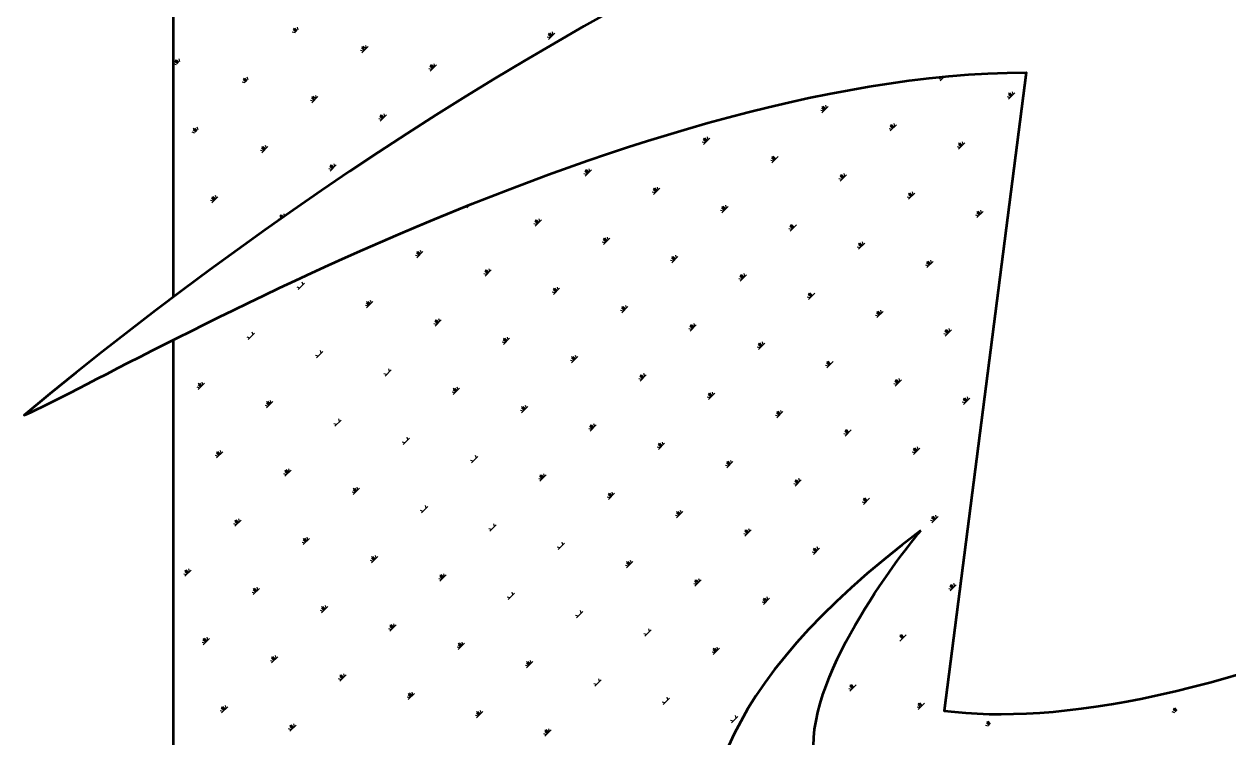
# Model space of a CAD drawing. Extents: x 54907 to 703237, y -798661 to -546661.
# Drawn here: x 482008 to 483617, y -676804 to -675851 of the extents above; entities that cross this region are included whole.
import ezdxf

# ---------------------------------------------------------------- set-up
doc = ezdxf.new("R2010")
doc.units = 0
doc.header["$LTSCALE"] = 1000
doc.header["$MEASUREMENT"] = 0
doc.layers.add('PUB_TITLE', color=4, linetype='Continuous')

msp = doc.modelspace()

# ---------------------------------------------------------------- linework, layer by layer
at = {"layer": 'PUB_TITLE', "color": 4}
for p, q in [((482369.5, -675862.6), (482365.8, -675861.6)), ((482370.5, -675861.6), (482367.2, -675858.2)), ((482371.5, -675860.5), (482367.4, -675856.3)), ((482372.6, -675859.5), (482369.3, -675856.1)), ((482373.6, -675858.4), (482372.7, -675854.8)), ((482712.2, -675867.1), (482708, -675862.9)), ((482708, -675871.2), (482716.4, -675862.9)), ((482713.3, -675866), (482709.9, -675862.7)), ((482714.3, -675865), (482713.3, -675861.3)), ((482464.9, -675882.9), (482463.9, -675879.2)), ((482710.1, -675869.2), (482706.5, -675868.2)), ((482711.2, -675868.1), (482707.8, -675864.8)), ((482460.7, -675887.1), (482457.1, -675886.1)), ((482461.8, -675886), (482458.4, -675882.7)), ((482462.8, -675885), (482458.7, -675880.8)), ((482458.7, -675889.2), (482467, -675880.8)), ((482463.9, -675883.9), (482460.5, -675880.6)), ((482211.4, -675905), (482207.7, -675904)), ((482212.4, -675903.9), (482209.1, -675900.6)), ((482213.4, -675902.9), (482209.3, -675898.7)), ((482214.5, -675901.8), (482211.1, -675898.5)), ((482215.5, -675900.8), (482214.6, -675897.1)), ((482552, -675911.5), (482548.4, -675910.5)), ((482553.1, -675910.5), (482549.7, -675907.1)), ((482554.1, -675909.4), (482549.9, -675905.3)), ((482549.9, -675913.6), (482558.3, -675905.3)), ((482555.2, -675908.4), (482551.8, -675905.1)), ((482556.2, -675907.3), (482555.2, -675903.7)), ((482303.7, -675928.4), (482300.3, -675925)), ((482304.7, -675927.3), (482300.6, -675923.2)), ((482305.8, -675926.3), (482302.4, -675923)), ((482306.8, -675925.3), (482305.8, -675921.6)), ((483233.3, -675924.6), (483229.7, -675923.7)), ((483231.3, -675926.7), (483237, -675921)), ((483234.4, -675923.6), (483232.2, -675921.4)), ((483235.4, -675922.5), (483234.1, -675921.2)), ((483236.5, -675921.5), (483236, -675921)), ((482302.6, -675929.4), (482299, -675928.5)), ((483326.7, -675947), (483322.5, -675942.8)), ((483322.5, -675951.2), (483330.9, -675942.8)), ((483327.8, -675946), (483324.4, -675942.6)), ((483328.8, -675944.9), (483327.8, -675941.3)), ((482393.9, -675953.9), (482390.3, -675952.9)), ((482395, -675952.8), (482391.6, -675949.5)), ((482396, -675951.8), (482391.8, -675947.6)), ((482391.8, -675956), (482400.2, -675947.6)), ((482397.1, -675950.8), (482393.7, -675947.4)), ((482398.1, -675949.7), (482397.1, -675946.1)), ((483079.4, -675962.8), (483078.4, -675959.2)), ((483324.6, -675949.1), (483321, -675948.1)), ((483325.7, -675948), (483322.3, -675944.7)), ((482486.2, -675977.3), (482482.9, -675974)), ((482487.3, -675976.3), (482483.1, -675972.1)), ((482483.1, -675980.4), (482491.5, -675972.1)), ((482488.3, -675975.2), (482485, -675971.9)), ((482489.4, -675974.2), (482488.4, -675970.5)), ((483075.2, -675967), (483071.6, -675966)), ((483076.3, -675966), (483072.9, -675962.6)), ((483077.3, -675964.9), (483073.2, -675960.7)), ((483073.2, -675969.1), (483081.5, -675960.7)), ((483078.4, -675963.9), (483075, -675960.5)), ((482236.9, -675995.2), (482233.5, -675991.9)), ((482237.9, -675994.2), (482233.7, -675990)), ((482238.9, -675993.1), (482235.6, -675989.8)), ((482240, -675992.1), (482239, -675988.4)), ((482485.2, -675978.3), (482481.5, -675977.4)), ((483166.5, -675991.5), (483162.9, -675990.5)), ((483167.6, -675990.4), (483164.2, -675987.1)), ((483168.6, -675989.4), (483164.4, -675985.2)), ((483164.4, -675993.5), (483172.8, -675985.2)), ((483169.7, -675988.3), (483166.3, -675985)), ((483170.7, -675987.3), (483169.7, -675983.6)), ((482235.8, -675996.3), (482232.2, -675995.3)), ((482917.1, -676009.4), (482913.5, -676008.4)), ((482918.2, -676008.3), (482914.8, -676005)), ((482919.2, -676007.3), (482915.1, -676003.1)), ((482915.1, -676011.4), (482923.4, -676003.1)), ((482920.3, -676006.2), (482916.9, -676002.9)), ((482921.3, -676005.2), (482920.3, -676001.5)), ((483262, -676011.7), (483261, -676008.1)), ((482327.1, -676020.7), (482323.4, -676019.7)), ((482328.1, -676019.7), (482324.8, -676016.3)), ((482329.2, -676018.6), (482325, -676014.4)), ((482325, -676022.8), (482333.4, -676014.4)), ((482330.2, -676017.6), (482326.9, -676014.2)), ((482331.3, -676016.5), (482330.3, -676012.9)), ((483257.8, -676015.9), (483254.2, -676014.9)), ((483258.8, -676014.9), (483255.5, -676011.5)), ((483259.9, -676013.8), (483255.7, -676009.6)), ((483255.7, -676018), (483264.1, -676009.6)), ((483260.9, -676012.8), (483257.6, -676009.4)), ((482420.5, -676043.1), (482416.3, -676038.9)), ((482416.3, -676047.3), (482424.6, -676038.9)), ((482421.5, -676042), (482418.2, -676038.7)), ((482422.6, -676041), (482421.6, -676037.3)), ((483008.4, -676033.8), (483004.8, -676032.8)), ((483009.5, -676032.8), (483006.1, -676029.4)), ((483010.5, -676031.7), (483006.3, -676027.6)), ((483006.3, -676035.9), (483014.7, -676027.6)), ((483011.6, -676030.7), (483008.2, -676027.3)), ((482418.4, -676045.2), (482414.7, -676044.2)), ((482419.4, -676044.1), (482416.1, -676040.8)), ((482759, -676051.7), (482755.4, -676050.7)), ((482760.1, -676050.7), (482756.7, -676047.3)), ((482761.1, -676049.6), (482757, -676045.5)), ((482757, -676053.8), (482765.3, -676045.5)), ((482762.2, -676048.6), (482758.8, -676045.2)), ((482763.2, -676047.5), (482762.2, -676043.9)), ((483100.7, -676057.2), (483097.4, -676053.9)), ((483101.8, -676056.2), (483097.6, -676052)), ((483097.6, -676060.4), (483106, -676052)), ((483102.8, -676055.1), (483099.5, -676051.8)), ((483103.9, -676054.1), (483102.9, -676050.4)), ((482851.4, -676075.1), (482848, -676071.8)), ((482852.4, -676074.1), (482848.2, -676069.9)), ((482848.2, -676078.3), (482856.6, -676069.9)), ((482853.5, -676073), (482850.1, -676069.7)), ((482854.5, -676072), (482853.5, -676068.4)), ((483099.7, -676058.3), (483096, -676057.3)), ((482260.3, -676087.5), (482256.6, -676086.6)), ((482261.3, -676086.5), (482258, -676083.1)), ((482262.4, -676085.4), (482258.2, -676081.3)), ((482258.2, -676089.6), (482266.5, -676081.3)), ((482263.4, -676084.4), (482260.1, -676081.1)), ((482264.5, -676083.4), (482263.5, -676079.7)), ((482850.3, -676076.2), (482846.7, -676075.2)), ((483191, -676082.7), (483187.3, -676081.8)), ((483192, -676081.7), (483188.7, -676078.3)), ((483193.1, -676080.6), (483188.9, -676076.5)), ((483188.9, -676084.8), (483197.2, -676076.5)), ((483194.1, -676079.6), (483190.8, -676076.3)), ((483195.2, -676078.6), (483194.2, -676074.9)), ((482355.6, -676107.2), (482354.8, -676104.2)), ((482598.8, -676096.2), (482603, -676092)), ((482600.9, -676094.1), (482599.1, -676093.6)), ((482602, -676093), (482601.6, -676092.6)), ((482941.6, -676100.6), (482937.9, -676099.7)), ((482942.6, -676099.6), (482939.3, -676096.3)), ((482943.7, -676098.5), (482939.5, -676094.4)), ((482939.5, -676102.7), (482947.9, -676094.4)), ((482944.7, -676097.5), (482941.4, -676094.2)), ((482945.8, -676096.5), (482944.8, -676092.8)), ((483283.3, -676106.1), (483280, -676102.8)), ((483284.3, -676105.1), (483280.2, -676100.9)), ((483280.2, -676109.3), (483288.5, -676100.9)), ((483285.4, -676104.1), (483282.1, -676100.7)), ((483286.4, -676103), (483285.5, -676099.4)), ((482349.5, -676111.4), (482347.9, -676111)), ((482351.6, -676110), (482349.3, -676107.6)), ((482352.9, -676109.1), (482349.5, -676105.7)), ((482354.1, -676108.2), (482351.3, -676105.5)), ((482692.2, -676118.5), (482688.6, -676117.6)), ((482693.3, -676117.5), (482689.9, -676114.2)), ((482694.3, -676116.5), (482690.1, -676112.3)), ((482690.1, -676120.6), (482698.5, -676112.3)), ((482695.3, -676115.4), (482692, -676112.1)), ((482696.4, -676114.4), (482695.4, -676110.7)), ((483033.9, -676124.1), (483030.6, -676120.7)), ((483035, -676123), (483030.8, -676118.8)), ((483030.8, -676127.2), (483039.1, -676118.8)), ((483036, -676122), (483032.7, -676118.6)), ((483282.3, -676107.2), (483278.6, -676106.2)), ((482785.6, -676140.9), (482781.4, -676136.7)), ((482781.4, -676145.1), (482789.8, -676136.7)), ((482786.6, -676139.9), (482783.3, -676136.5)), ((482787.7, -676138.8), (482786.7, -676135.2)), ((483032.9, -676125.1), (483029.2, -676124.1)), ((482538.3, -676156.7), (482537.3, -676153.1)), ((482783.5, -676143), (482779.8, -676142)), ((482784.5, -676142), (482781.2, -676138.6)), ((483124.2, -676149.6), (483120.5, -676148.6)), ((483125.2, -676148.5), (483121.9, -676145.2)), ((483126.2, -676147.5), (483122.1, -676143.3)), ((483122.1, -676151.6), (483130.4, -676143.3)), ((483127.3, -676146.4), (483123.9, -676143.1)), ((483128.3, -676145.4), (483127.4, -676141.7)), ((482534.1, -676160.9), (482530.5, -676159.9)), ((482535.2, -676159.9), (482531.8, -676156.5)), ((482536.2, -676158.8), (482532, -676154.6)), ((482532, -676163), (482540.4, -676154.6)), ((482537.2, -676157.8), (482533.9, -676154.4)), ((482874.8, -676167.5), (482871.1, -676166.5)), ((482875.8, -676166.4), (482872.5, -676163.1)), ((482876.9, -676165.4), (482872.7, -676161.2)), ((482872.7, -676169.5), (482881, -676161.2)), ((482877.9, -676164.3), (482874.6, -676161)), ((482879, -676163.3), (482878, -676159.6)), ((483217.5, -676171.9), (483213.4, -676167.7)), ((483213.4, -676176.1), (483221.7, -676167.7)), ((483218.6, -676170.9), (483215.2, -676167.5)), ((483219.6, -676169.8), (483218.6, -676166.2)), ((482625.4, -676185.4), (482621.7, -676184.4)), ((482626.4, -676184.3), (482623.1, -676181)), ((482627.5, -676183.3), (482623.3, -676179.1)), ((482623.3, -676187.5), (482631.7, -676179.1)), ((482628.5, -676182.2), (482625.2, -676178.9)), ((482629.6, -676181.2), (482628.6, -676177.5)), ((482969.2, -676188.8), (482965.8, -676185.4)), ((482970.2, -676187.7), (482969.3, -676184.1)), ((483215.4, -676174), (483211.8, -676173)), ((483216.5, -676173), (483213.1, -676169.6)), ((482373.9, -676205.4), (482382.3, -676197)), ((482380.2, -676199.1), (482379.2, -676195.4)), ((482966.1, -676191.9), (482962.4, -676190.9)), ((482967.1, -676190.9), (482963.8, -676187.5)), ((482968.1, -676189.8), (482964, -676185.7)), ((482964, -676194), (482972.3, -676185.7)), ((482376, -676203.3), (482372.4, -676202.3)), ((482716.7, -676209.8), (482713, -676208.8)), ((482717.7, -676208.8), (482714.4, -676205.4)), ((482718.8, -676207.7), (482714.6, -676203.6)), ((482714.6, -676211.9), (482722.9, -676203.6)), ((482719.8, -676206.7), (482716.5, -676203.3)), ((482720.9, -676205.6), (482719.9, -676202)), ((483057.3, -676216.4), (483053.7, -676215.4)), ((483058.4, -676215.3), (483055, -676212)), ((483059.4, -676214.3), (483055.2, -676210.1)), ((483055.2, -676218.5), (483063.6, -676210.1)), ((483060.5, -676213.2), (483057.1, -676209.9)), ((482467.3, -676227.7), (482463.6, -676226.7)), ((482468.3, -676226.7), (482465, -676223.3)), ((482469.4, -676225.6), (482465.2, -676221.5)), ((482465.2, -676229.8), (482473.6, -676221.5)), ((482470.4, -676224.6), (482467.1, -676221.3)), ((482471.5, -676223.6), (482470.5, -676219.9)), ((482808, -676234.3), (482804.3, -676233.3)), ((482809, -676233.2), (482805.7, -676229.9)), ((482810, -676232.2), (482805.9, -676228)), ((482805.9, -676236.4), (482814.2, -676228)), ((482811.1, -676231.1), (482807.7, -676227.8)), ((482812.1, -676230.1), (482811.2, -676226.5)), ((483152.8, -676236.7), (483151.8, -676233)), ((482559.6, -676251.1), (482556.3, -676247.8)), ((482560.7, -676250.1), (482556.5, -676245.9)), ((482556.5, -676254.3), (482564.8, -676245.9)), ((482561.7, -676249.1), (482558.4, -676245.7)), ((482562.8, -676248), (482561.8, -676244.4)), ((483148.6, -676240.8), (483145, -676239.9)), ((483149.7, -676239.8), (483146.3, -676236.4)), ((483150.7, -676238.7), (483146.5, -676234.6)), ((483146.5, -676242.9), (483154.9, -676234.6)), ((483151.7, -676237.7), (483148.4, -676234.4)), ((482307.1, -676272.2), (482315.5, -676263.8)), ((482313.4, -676265.9), (482312.4, -676262.3)), ((482558.6, -676252.2), (482554.9, -676251.2)), ((482899.2, -676258.7), (482895.6, -676257.8)), ((482900.3, -676257.7), (482896.9, -676254.4)), ((482901.3, -676256.7), (482897.1, -676252.5)), ((482897.1, -676260.8), (482905.5, -676252.5)), ((482902.4, -676255.6), (482899, -676252.3)), ((482903.4, -676254.6), (482902.4, -676250.9)), ((483239.9, -676265.3), (483236.2, -676264.3)), ((483240.9, -676264.2), (483237.6, -676260.9)), ((483242, -676263.2), (483237.8, -676259)), ((483237.8, -676267.4), (483246.2, -676259)), ((483243, -676262.2), (483239.7, -676258.8)), ((483244.1, -676261.1), (483243.1, -676257.5)), ((482309.2, -676270.1), (482305.5, -676269.1)), ((482649.9, -676276.6), (482646.2, -676275.7)), ((482650.9, -676275.6), (482647.6, -676272.3)), ((482651.9, -676274.6), (482647.8, -676270.4)), ((482647.8, -676278.7), (482656.1, -676270.4)), ((482653, -676273.5), (482649.6, -676270.2)), ((482654, -676272.5), (482653.1, -676268.8)), ((482991.6, -676282.2), (482988.2, -676278.8)), ((482992.6, -676281.1), (482988.4, -676276.9)), ((482988.4, -676285.3), (482996.8, -676276.9)), ((482993.6, -676280.1), (482990.3, -676276.7)), ((482994.7, -676279), (482993.7, -676275.4)), ((482400.5, -676294.5), (482396.8, -676293.6)), ((482398.4, -676296.6), (482406.7, -676288.3)), ((482404.6, -676290.4), (482403.7, -676286.7)), ((482742.2, -676300.1), (482738.8, -676296.7)), ((482743.2, -676299), (482739, -676294.8)), ((482739, -676303.2), (482747.4, -676294.8)), ((482744.3, -676298), (482740.9, -676294.6)), ((482745.3, -676296.9), (482744.3, -676293.3)), ((482990.5, -676283.2), (482986.9, -676282.2)), ((482489.7, -676321.1), (482498, -676312.7)), ((482495.9, -676314.8), (482495, -676311.2)), ((482741.1, -676301.1), (482737.5, -676300.1)), ((483081.8, -676307.7), (483078.1, -676306.7)), ((483082.8, -676306.6), (483079.5, -676303.3)), ((483083.9, -676305.6), (483079.7, -676301.4)), ((483079.7, -676309.7), (483088.1, -676301.4)), ((483084.9, -676304.5), (483081.6, -676301.2)), ((482246.5, -676332.7), (482245.6, -676329.1)), ((482491.8, -676319), (482488.1, -676318)), ((482832.4, -676325.6), (482828.8, -676324.6)), ((482833.5, -676324.5), (482830.1, -676321.2)), ((482834.5, -676323.5), (482830.3, -676319.3)), ((482830.3, -676327.6), (482838.7, -676319.3)), ((482835.5, -676322.4), (482832.2, -676319.1)), ((482836.6, -676321.4), (482835.6, -676317.7)), ((483174.1, -676331.1), (483170.8, -676327.7)), ((483175.2, -676330), (483171, -676325.9)), ((483171, -676334.2), (483179.3, -676325.9)), ((483176.2, -676329), (483172.9, -676325.6)), ((483177.3, -676327.9), (483176.3, -676324.3)), ((482242.4, -676336.9), (482238.7, -676335.9)), ((482243.4, -676335.9), (482240.1, -676332.5)), ((482244.5, -676334.8), (482240.3, -676330.6)), ((482240.3, -676339), (482248.6, -676330.6)), ((482245.5, -676333.8), (482242.2, -676330.4)), ((482583, -676343.5), (482579.4, -676342.5)), ((482584.1, -676342.4), (482580.7, -676339.1)), ((482585.1, -676341.4), (482580.9, -676337.2)), ((482580.9, -676345.6), (482589.3, -676337.2)), ((482586.2, -676340.3), (482582.8, -676337)), ((482587.2, -676339.3), (482586.2, -676335.6)), ((482924.7, -676349), (482921.4, -676345.6)), ((482925.8, -676347.9), (482921.6, -676343.8)), ((482921.6, -676352.1), (482930, -676343.8)), ((482926.8, -676346.9), (482923.5, -676343.5)), ((482927.9, -676345.8), (482926.9, -676342.2)), ((483173.1, -676332.1), (483169.4, -676331.1)), ((482333.7, -676361.4), (482330, -676360.4)), ((482334.7, -676360.3), (482331.4, -676357)), ((482335.7, -676359.3), (482331.6, -676355.1)), ((482331.6, -676363.5), (482339.9, -676355.1)), ((482336.8, -676358.2), (482333.4, -676354.9)), ((482337.8, -676357.2), (482336.8, -676353.5)), ((482676.4, -676365.8), (482672.2, -676361.7)), ((482672.2, -676370), (482680.6, -676361.7)), ((482677.4, -676364.8), (482674.1, -676361.5)), ((482678.5, -676363.7), (482677.5, -676360.1)), ((482923.7, -676350), (482920, -676349)), ((483264.4, -676356.6), (483260.7, -676355.6)), ((483265.4, -676355.5), (483262.1, -676352.2)), ((483266.4, -676354.5), (483262.3, -676350.3)), ((483262.3, -676358.7), (483270.6, -676350.3)), ((483267.5, -676353.4), (483264.1, -676350.1)), ((483268.5, -676352.4), (483267.6, -676348.7)), ((482429.1, -676381.7), (482428.1, -676378)), ((482674.3, -676367.9), (482670.7, -676366.9)), ((482675.4, -676366.9), (482672, -676363.5)), ((483015, -676374.5), (483011.3, -676373.5)), ((483016, -676373.4), (483012.7, -676370.1)), ((483017.1, -676372.4), (483012.9, -676368.2)), ((483012.9, -676376.6), (483021.2, -676368.2)), ((483018.1, -676371.3), (483014.8, -676368)), ((483019.2, -676370.3), (483018.2, -676366.7)), ((482424.9, -676385.8), (482421.3, -676384.9)), ((482422.8, -676387.9), (482431.2, -676379.6)), ((482765.6, -676392.4), (482761.9, -676391.4)), ((482766.6, -676391.3), (482763.3, -676388)), ((482767.7, -676390.3), (482763.5, -676386.1)), ((482763.5, -676394.5), (482771.9, -676386.1)), ((482768.7, -676389.3), (482765.4, -676385.9)), ((482769.8, -676388.2), (482768.8, -676384.6)), ((483107.3, -676397.9), (483104, -676394.6)), ((483108.3, -676396.8), (483104.2, -676392.7)), ((483104.2, -676401), (483112.5, -676392.7)), ((483109.4, -676395.8), (483106, -676392.5)), ((482516.2, -676410.3), (482512.6, -676409.3)), ((482514.1, -676412.4), (482522.5, -676404)), ((482520.4, -676406.1), (482519.4, -676402.5)), ((482859, -676414.8), (482854.8, -676410.6)), ((482854.8, -676418.9), (482863.1, -676410.6)), ((482860, -676413.7), (482856.7, -676410.4)), ((482861, -676412.7), (482860.1, -676409)), ((483106.3, -676398.9), (483102.6, -676398)), ((482267.9, -676427.1), (482264.5, -676423.8)), ((482268.9, -676426.1), (482264.7, -676421.9)), ((482264.7, -676430.3), (482273.1, -676421.9)), ((482270, -676425.1), (482266.6, -676421.7)), ((482271, -676424), (482270, -676420.4)), ((482856.9, -676416.8), (482853.2, -676415.9)), ((482857.9, -676415.8), (482854.6, -676412.5)), ((483197.5, -676423.4), (483193.9, -676422.4)), ((483198.6, -676422.4), (483195.2, -676419)), ((483199.6, -676421.3), (483195.4, -676417.1)), ((483195.4, -676425.5), (483203.8, -676417.1)), ((483200.7, -676420.3), (483197.3, -676416.9)), ((483201.7, -676419.2), (483200.7, -676415.6)), ((482266.8, -676428.2), (482263.2, -676427.2)), ((482607.5, -676434.7), (482603.8, -676433.8)), ((482605.4, -676436.8), (482613.8, -676428.5)), ((482611.7, -676430.6), (482610.7, -676426.9)), ((482948.2, -676441.3), (482944.5, -676440.3)), ((482949.2, -676440.3), (482945.9, -676436.9)), ((482950.2, -676439.2), (482946.1, -676435)), ((482946.1, -676443.4), (482954.4, -676435)), ((482951.3, -676438.2), (482947.9, -676434.8)), ((482952.3, -676437.1), (482951.4, -676433.5)), ((482358.1, -676452.7), (482354.5, -676451.7)), ((482359.2, -676451.6), (482355.8, -676448.3)), ((482360.2, -676450.6), (482356, -676446.4)), ((482356, -676454.7), (482364.4, -676446.4)), ((482361.2, -676449.5), (482357.9, -676446.2)), ((482362.3, -676448.5), (482361.3, -676444.8)), ((482698.8, -676459.2), (482695.1, -676458.2)), ((482699.8, -676458.2), (482696.5, -676454.8)), ((482700.9, -676457.1), (482696.7, -676452.9)), ((482696.7, -676461.3), (482705, -676452.9)), ((482701.9, -676456.1), (482698.6, -676452.7)), ((482702.9, -676455), (482702, -676451.4)), ((483043.6, -676461.6), (483042.6, -676457.9)), ((482450.4, -676476.1), (482447.1, -676472.7)), ((482451.5, -676475), (482447.3, -676470.8)), ((482447.3, -676479.2), (482455.7, -676470.8)), ((482452.5, -676474), (482449.2, -676470.6)), ((482453.6, -676472.9), (482452.6, -676469.3)), ((483039.4, -676465.8), (483035.8, -676464.8)), ((483040.5, -676464.7), (483037.1, -676461.4)), ((483041.5, -676463.7), (483037.3, -676459.5)), ((483037.3, -676467.8), (483045.7, -676459.5)), ((483042.6, -676462.6), (483039.2, -676459.3)), ((482449.4, -676477.1), (482445.7, -676476.1)), ((482790.1, -676483.7), (482786.4, -676482.7)), ((482791.1, -676482.6), (482787.8, -676479.3)), ((482792.1, -676481.6), (482788, -676477.4)), ((482788, -676485.8), (482796.3, -676477.4)), ((482793.2, -676480.5), (482789.8, -676477.2)), ((482794.2, -676479.5), (482793.2, -676475.8)), ((483130.7, -676490.2), (483127.1, -676489.2)), ((483131.8, -676489.2), (483128.4, -676485.8)), ((483132.8, -676488.1), (483128.6, -676484)), ((483128.6, -676492.3), (483137, -676484)), ((483133.8, -676487.1), (483130.5, -676483.7)), ((482540.7, -676501.6), (482537, -676500.6)), ((482538.6, -676503.7), (482546.9, -676495.3)), ((482544.8, -676497.4), (482543.9, -676493.7)), ((482881.3, -676508.1), (482877.7, -676507.1)), ((482882.4, -676507.1), (482879, -676503.7)), ((482883.4, -676506), (482879.2, -676501.9)), ((482879.2, -676510.2), (482887.6, -676501.9)), ((482884.5, -676505), (482881.1, -676501.6)), ((482885.5, -676503.9), (482884.5, -676500.3)), ((483226.2, -676510.5), (483225.2, -676506.8)), ((482291.3, -676519.5), (482287.6, -676518.5)), ((482292.3, -676518.4), (482289, -676515.1)), ((482293.4, -676517.4), (482289.2, -676513.2)), ((482289.2, -676521.6), (482297.6, -676513.2)), ((482294.4, -676516.3), (482291.1, -676513)), ((482295.5, -676515.3), (482294.5, -676511.6)), ((482629.9, -676528.1), (482638.2, -676519.8)), ((482636.1, -676521.8), (482635.1, -676518.2)), ((483222, -676514.7), (483218.3, -676513.7)), ((483223, -676513.6), (483219.7, -676510.3)), ((483224.1, -676512.6), (483219.9, -676508.4)), ((483219.9, -676516.8), (483228.3, -676508.4)), ((483225.1, -676511.5), (483221.8, -676508.2)), ((482383.6, -676542.9), (482380.3, -676539.5)), ((482384.7, -676541.8), (482380.5, -676537.7)), ((482380.5, -676546), (482388.8, -676537.7)), ((482385.7, -676540.8), (482382.4, -676537.5)), ((482386.7, -676539.8), (482385.8, -676536.1)), ((482631.9, -676526), (482628.3, -676525)), ((482972.6, -676532.6), (482969, -676531.6)), ((482973.7, -676531.5), (482970.3, -676528.2)), ((482974.7, -676530.5), (482970.5, -676526.3)), ((482970.5, -676534.7), (482978.9, -676526.3)), ((482975.7, -676529.4), (482972.4, -676526.1)), ((482976.8, -676528.4), (482975.8, -676524.8)), ((482382.6, -676543.9), (482378.9, -676543)), ((482723.2, -676550.5), (482719.6, -676549.5)), ((482721.1, -676552.6), (482729.5, -676544.2)), ((482727.4, -676546.3), (482726.4, -676542.7)), ((483064.9, -676556), (483061.6, -676552.7)), ((483066, -676554.9), (483061.8, -676550.8)), ((483061.8, -676559.1), (483070.2, -676550.8)), ((483067, -676553.9), (483063.7, -676550.6)), ((483068.1, -676552.9), (483067.1, -676549.2)), ((482473.8, -676568.4), (482470.2, -676567.4)), ((482474.9, -676567.3), (482471.6, -676564)), ((482475.9, -676566.3), (482471.8, -676562.1)), ((482471.8, -676570.5), (482480.1, -676562.1)), ((482477, -676565.3), (482473.6, -676561.9)), ((482478, -676564.2), (482477, -676560.6)), ((482815.6, -676573.9), (482812.2, -676570.6)), ((482816.6, -676572.9), (482812.4, -676568.7)), ((482812.4, -676577), (482820.8, -676568.7)), ((482817.6, -676571.8), (482814.3, -676568.5)), ((482818.7, -676570.8), (482817.7, -676567.1)), ((483063.9, -676557), (483060.2, -676556.1)), ((482224.5, -676586.3), (482220.8, -676585.3)), ((482225.5, -676585.2), (482222.2, -676581.9)), ((482226.6, -676584.2), (482222.4, -676580)), ((482222.4, -676588.4), (482230.7, -676580)), ((482227.6, -676583.2), (482224.3, -676579.8)), ((482228.6, -676582.1), (482227.7, -676578.5)), ((482567.2, -676590.8), (482563, -676586.6)), ((482563, -676594.9), (482571.4, -676586.6)), ((482568.3, -676589.7), (482564.9, -676586.4)), ((482569.3, -676588.7), (482568.3, -676585)), ((482814.5, -676574.9), (482810.9, -676574)), ((482319.9, -676606.6), (482318.9, -676602.9)), ((482565.1, -676592.8), (482561.5, -676591.9)), ((482566.2, -676591.8), (482562.8, -676588.5)), ((482905.8, -676599.4), (482902.1, -676598.4)), ((482906.8, -676598.4), (482903.5, -676595)), ((482907.9, -676597.3), (482903.7, -676593.1)), ((482903.7, -676601.5), (482912.1, -676593.1)), ((482908.9, -676596.3), (482905.6, -676592.9)), ((482910, -676595.2), (482909, -676591.6)), ((483247.5, -676604.9), (483244.2, -676601.6)), ((483248.5, -676603.9), (483244.4, -676599.7)), ((483244.4, -676608), (483252.7, -676599.7)), ((483249.6, -676602.8), (483246.2, -676599.5)), ((483250.6, -676601.8), (483249.6, -676598.1)), ((482315.7, -676610.8), (482312.1, -676609.8)), ((482316.8, -676609.7), (482313.4, -676606.4)), ((482317.8, -676608.7), (482313.7, -676604.5)), ((482313.7, -676612.8), (482322, -676604.5)), ((482318.9, -676607.6), (482315.5, -676604.3)), ((482656.4, -676617.3), (482652.8, -676616.3)), ((482654.3, -676619.4), (482662.7, -676611)), ((482660.6, -676613.1), (482659.6, -676609.5)), ((482998.1, -676622.8), (482994.8, -676619.5)), ((482999.2, -676621.8), (482995, -676617.6)), ((482995, -676625.9), (483003.3, -676617.6)), ((483000.2, -676620.7), (482996.9, -676617.4)), ((483001.2, -676619.7), (483000.3, -676616)), ((483246.5, -676606), (483242.8, -676605)), ((482407, -676635.2), (482403.4, -676634.2)), ((482408.1, -676634.2), (482404.7, -676630.8)), ((482409.1, -676633.1), (482404.9, -676628.9)), ((482404.9, -676637.3), (482413.3, -676628.9)), ((482410.2, -676632.1), (482406.8, -676628.7)), ((482411.2, -676631), (482410.2, -676627.4)), ((482745.6, -676643.9), (482754, -676635.5)), ((482751.9, -676637.6), (482750.9, -676633.9)), ((482997.1, -676623.9), (482993.4, -676622.9)), ((482502.5, -676655.5), (482501.5, -676651.8)), ((482747.7, -676641.8), (482744, -676640.8)), ((482498.3, -676659.7), (482494.7, -676658.7)), ((482499.3, -676658.6), (482496, -676655.3)), ((482500.4, -676657.6), (482496.2, -676653.4)), ((482496.2, -676661.8), (482504.6, -676653.4)), ((482501.4, -676656.5), (482498.1, -676653.2)), ((482839, -676666.2), (482835.3, -676665.2)), ((482836.9, -676668.3), (482845.2, -676660)), ((482843.1, -676662), (482842.2, -676658.4)), ((483181.7, -676670.7), (483177.5, -676666.5)), ((483177.5, -676674.9), (483185.9, -676666.5)), ((483182.8, -676669.6), (483179.4, -676666.3)), ((482248.9, -676677.6), (482245.3, -676676.6)), ((482250, -676676.5), (482246.6, -676673.2)), ((482251, -676675.5), (482246.8, -676671.3)), ((482246.8, -676679.7), (482255.2, -676671.3)), ((482252.1, -676674.4), (482248.7, -676671.1)), ((482253.1, -676673.4), (482252.1, -676669.7)), ((482589.6, -676684.1), (482585.9, -676683.1)), ((482590.6, -676683.1), (482587.3, -676679.7)), ((482591.7, -676682), (482587.5, -676677.9)), ((482587.5, -676686.2), (482595.9, -676677.9)), ((482592.7, -676681), (482589.4, -676677.7)), ((482593.8, -676680), (482592.8, -676676.3)), ((482933.4, -676687.5), (482930, -676684.2)), ((482934.4, -676686.5), (482933.4, -676682.9)), ((483180.7, -676671.7), (483177.3, -676668.4)), ((482341.2, -676701), (482337.9, -676697.6)), ((482342.3, -676699.9), (482338.1, -676695.8)), ((482338.1, -676704.1), (482346.5, -676695.8)), ((482343.3, -676698.9), (482340, -676695.6)), ((482344.4, -676697.9), (482343.4, -676694.2)), ((482930.2, -676690.7), (482926.6, -676689.7)), ((482931.3, -676689.6), (482928, -676686.3)), ((482932.3, -676688.6), (482928.2, -676684.4)), ((482928.2, -676692.8), (482936.5, -676684.4)), ((482340.2, -676702), (482336.6, -676701.1)), ((482680.9, -676708.6), (482677.2, -676707.6)), ((482681.9, -676707.5), (482678.6, -676704.2)), ((482683, -676706.5), (482678.8, -676702.3)), ((482678.8, -676710.7), (482687.1, -676702.3)), ((482684, -676705.5), (482680.7, -676702.1)), ((482685, -676704.4), (482684.1, -676700.8)), ((482431.5, -676726.5), (482427.8, -676725.5)), ((482432.5, -676725.4), (482429.2, -676722.1)), ((482433.6, -676724.4), (482429.4, -676720.2)), ((482429.4, -676728.6), (482437.7, -676720.2)), ((482434.6, -676723.4), (482431.3, -676720)), ((482435.7, -676722.3), (482434.7, -676718.7)), ((482772.1, -676733), (482768.5, -676732.1)), ((482770.1, -676735.1), (482778.4, -676726.8)), ((482776.3, -676728.9), (482775.3, -676725.2)), ((482523.8, -676749.9), (482520.5, -676746.6)), ((482524.9, -676748.9), (482520.7, -676744.7)), ((482520.7, -676753), (482529, -676744.7)), ((482525.9, -676747.8), (482522.6, -676744.5)), ((482526.9, -676746.8), (482526, -676743.1)), ((483112.8, -676739.6), (483109.2, -676738.6)), ((483113.9, -676738.6), (483110.5, -676735.2)), ((483114.9, -676737.5), (483110.7, -676733.3)), ((483110.7, -676741.7), (483119.1, -676733.3)), ((483115.9, -676736.5), (483112.6, -676733.1)), ((482274.4, -676767.8), (482271.1, -676764.5)), ((482275.5, -676766.8), (482271.3, -676762.6)), ((482271.3, -676770.9), (482279.6, -676762.6)), ((482276.5, -676765.7), (482273.2, -676762.4)), ((482277.6, -676764.7), (482276.6, -676761)), ((482522.8, -676750.9), (482519.1, -676750)), ((482863.4, -676757.5), (482859.8, -676756.5)), ((482861.3, -676759.6), (482869.7, -676751.2)), ((482867.6, -676753.3), (482866.6, -676749.7)), ((483204.1, -676764.1), (483200.4, -676763.1)), ((483205.1, -676763), (483201.8, -676759.7)), ((483206.2, -676762), (483202, -676757.8)), ((483202, -676766.1), (483210.4, -676757.8)), ((483207.2, -676760.9), (483203.9, -676757.6)), ((483546.8, -676768.5), (483542.7, -676764.3)), ((483547.9, -676767.5), (483544.5, -676764.1)), ((482273.4, -676768.9), (482269.7, -676767.9)), ((482614, -676775.4), (482610.4, -676774.4)), ((482615.1, -676774.4), (482611.7, -676771)), ((482616.1, -676773.3), (482612, -676769.1)), ((482612, -676777.5), (482620.3, -676769.1)), ((482617.2, -676772.3), (482613.8, -676768.9)), ((482618.2, -676771.2), (482617.2, -676767.6)), ((482952.6, -676784), (482961, -676775.7)), ((482958.9, -676777.8), (482957.9, -676774.1)), ((483544.7, -676770.6), (483541.1, -676769.6)), ((483545.8, -676769.6), (483542.5, -676766.2)), ((482364.7, -676793.3), (482361, -676792.3)), ((482365.7, -676792.3), (482362.4, -676788.9)), ((482366.8, -676791.2), (482362.6, -676787)), ((482362.6, -676795.4), (482370.9, -676787)), ((482367.8, -676790.2), (482364.5, -676786.8)), ((482368.8, -676789.1), (482367.9, -676785.5)), ((482706.4, -676798.8), (482703, -676795.5)), ((482707.4, -676797.8), (482703.2, -676793.6)), ((482703.2, -676802), (482711.6, -676793.6)), ((482708.5, -676796.7), (482705.1, -676793.4)), ((482709.5, -676795.7), (482708.5, -676792)), ((482954.7, -676782), (482951.1, -676781)), ((483295.4, -676788.5), (483291.7, -676787.5)), ((483296.4, -676787.5), (483293.1, -676784.1)), ((483297.5, -676786.4), (483293.3, -676782.3)), ((483298.5, -676785.4), (483295.2, -676782)), ((482705.3, -676799.9), (482701.7, -676798.9))]:
    msp.add_line(p, q, dxfattribs=at)
at = {"layer": 'PUB_TITLE', "color": 4, "lineweight": 53}
for points, knots in [([(482207.3, -676215.1), (482207.3, -675625.2), (482207.3, -675032.2), (482207.3, -675032.2), (482207.3, -674913), (482304.8, -674815.5), (482424.1, -674815.5), (482424.1, -674815.5), (484772.1, -674815.5), (484772.1, -674815.5), (484891.3, -674815.5), (484988.8, -674913), (484988.8, -675032.2), (484988.8, -675032.2), (484988.8, -675510.9), (484988.8, -676036)], [6.497483, 6.497483, 6.497483, 6.497483, 7, 7, 7, 8, 8, 8, 9, 9, 9, 10, 10, 10, 10.451509, 10.451509, 10.451509, 10.451509]), ([(484615.7, -675416.9), (485242, -675517.5), (484743.2, -676249.2), (484091.6, -676528.3), (484551.4, -676206.1), (484853.4, -675600), (484058.8, -675797.8), (484058.8, -675797.8), (483939.3, -676598.8), (483939.3, -676598.8), (483617.2, -676749.2), (483386, -676786.8), (483236.6, -676768), (483236.6, -676768), (483346.2, -675915.3), (483346.2, -675915.3), (482803.2, -675917.8), (482098.5, -676337.3), (482007.7, -676373.2), (482738.1, -675766.8), (483717.9, -675272.7), (484615.7, -675416.9)], [0, 0, 0, 0, 1, 1, 1, 2, 2, 2, 3, 3, 3, 4, 4, 4, 5, 5, 5, 6, 6, 6, 7, 7, 7, 7]), ([(483205.3, -676527.3), (483205.3, -676527.3), (482669.1, -677162.6), (483669.6, -676834.1), (484414.3, -676596.9), (485076.3, -676027.7), (485108.4, -675862.5), (485108.4, -675862.5), (485020.7, -676204.9), (484814, -676485.3), (484792.1, -676555), (484177.7, -677217.1), (483450, -677235.2), (483007, -677256.5), (482653.8, -676940.8), (483205.3, -676527.3)], [0, 0, 0, 0, 1, 1, 1, 2, 2, 2, 3, 3, 3, 4, 4, 4, 5, 5, 5, 5]), ([(484988.8, -676185), (484988.8, -676779), (484988.8, -677380.3), (484988.8, -677380.3), (484988.8, -677499.5), (484891.3, -677597.1), (484772.1, -677597.1), (484772.1, -677597.1), (482424.1, -677597.1), (482424.1, -677597.1), (482304.8, -677597.1), (482207.3, -677499.5), (482207.3, -677380.3), (482207.3, -677380.3), (482207.3, -676836.6), (482207.3, -676272.4)], [2.493971, 2.493971, 2.493971, 2.493971, 3, 3, 3, 4, 4, 4, 5, 5, 5, 6, 6, 6, 6.481204, 6.481204, 6.481204, 6.481204])]:
    msp.add_open_spline(points, degree=3, knots=knots, dxfattribs=at)

doc.saveas('drawing.dxf')
